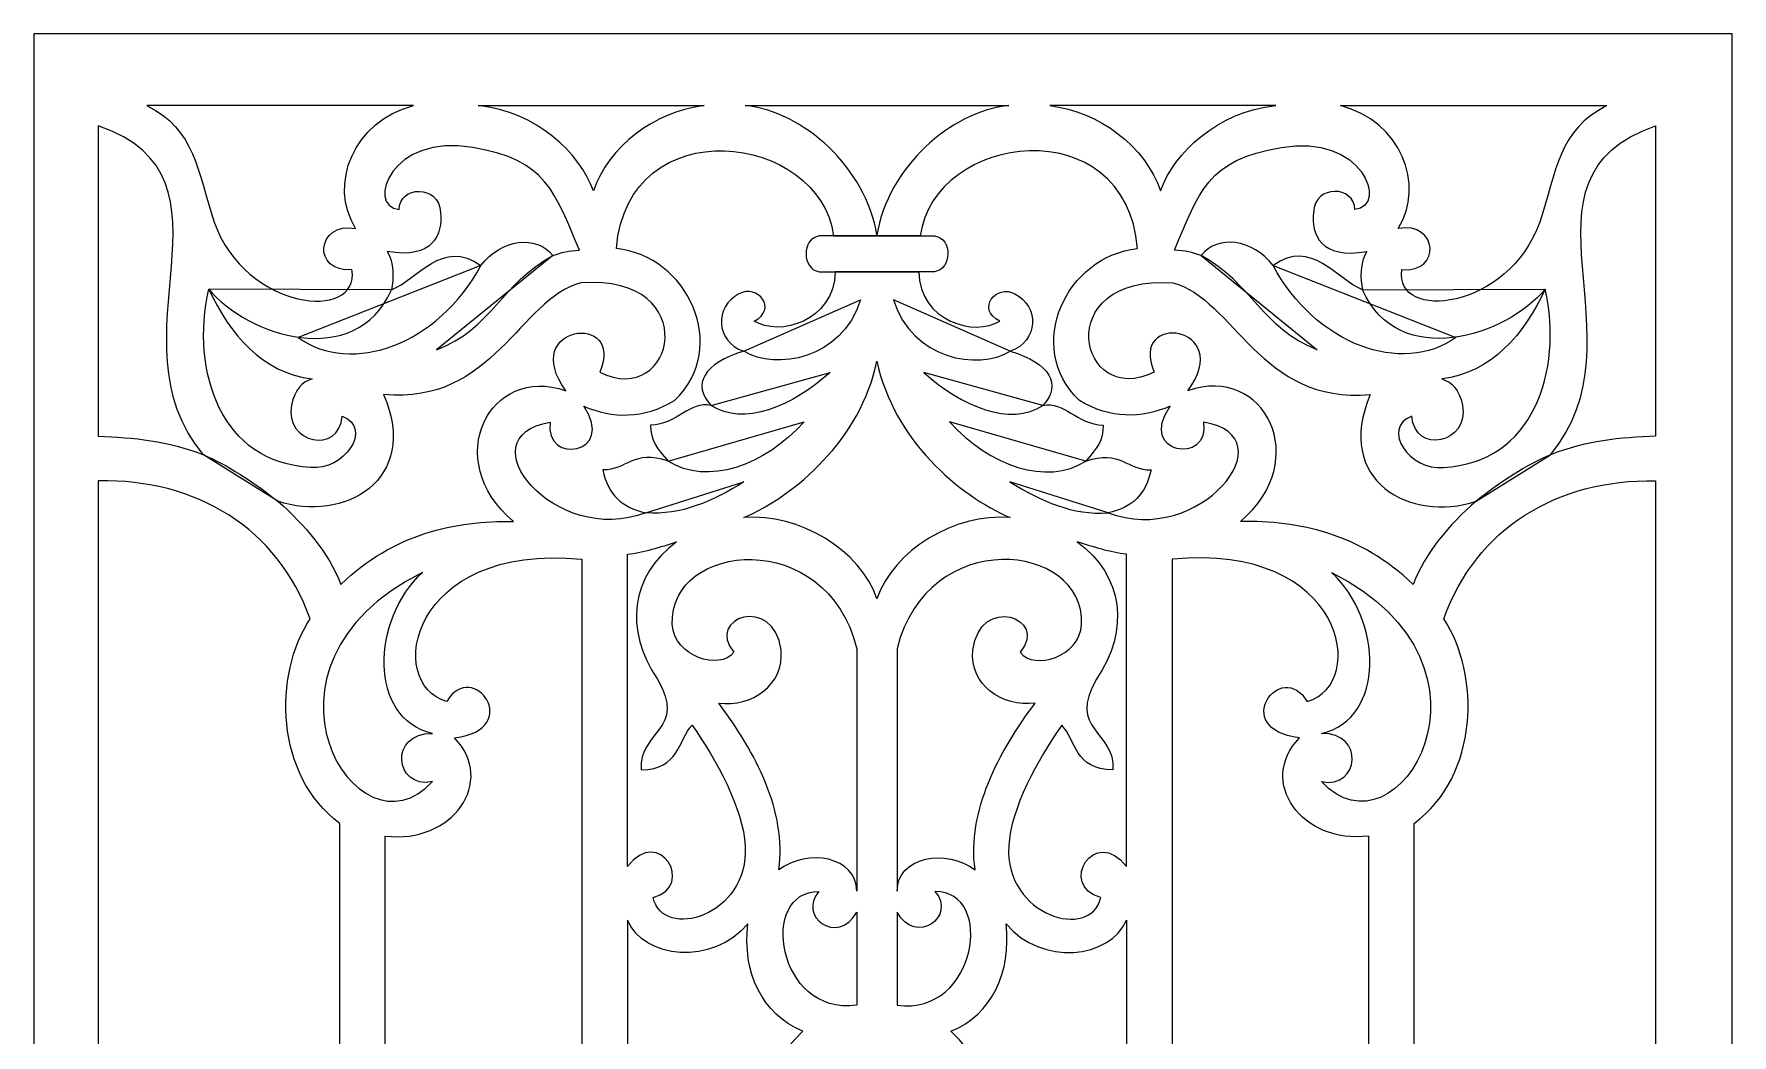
# Model space of a CAD drawing. Header units: centimetres. Extents: x 14.2 to 27.5, y -6 to 9.5.
# Drawn here: x 21.1 to 27.5, y 5.75 to 9.52 of the extents above; entities that cross this region are included whole.
import ezdxf

# ---------------------------------------------------------------- set-up
doc = ezdxf.new("R2010")
doc.units = ezdxf.units.CM
doc.header["$MEASUREMENT"] = 0
doc.layers.add('layer 1', color=7, linetype='Continuous')

msp = doc.modelspace()

# ---------------------------------------------------------------- linework, layer by layer
at = {"layer": 'layer 1', "color": 250}
for points, knots in [([(21.10271, 9.51884), (21.10271, 9.51884), (27.49999, 9.51884), (27.49999, 9.51884), (27.49999, 9.51884), (27.49999, 9.51884), (27.49999, -6.00399), (27.49999, -6.00399), (27.49999, -6.00399), (27.49999, -6.00399), (21.10271, -6.00399), (21.10271, -6.00399), (21.10271, -6.00399), (21.10271, -6.00399), (21.10271, 9.51884), (21.10271, 9.51884)], [0, 0, 0, 0, 0.2, 0.2, 0.2, 0.2, 0.4, 0.4, 0.4, 0.4, 0.6, 0.6, 0.6, 0.6, 1, 1, 1, 1]), ([(21.78182, 8.81008), (21.71762, 9.00266), (21.7113, 9.15792), (21.52844, 9.24883), (21.52844, 9.24883), (21.86142, 9.24883), (22.19983, 9.24883), (22.53279, 9.24883), (22.53279, 9.24883), (22.30501, 9.19156), (22.2117, 8.95007), (22.31446, 8.78629), (22.31446, 8.78629), (22.16475, 8.81241), (22.14995, 8.61739), (22.30081, 8.63074), (22.30081, 8.63074), (22.33129, 8.43258), (21.89883, 8.47637), (21.78182, 8.81008)], [0, 0, 0, 0, 0.1666667, 0.1666667, 0.1666667, 0.1666667, 0.3333333, 0.3333333, 0.3333333, 0.3333333, 0.5, 0.5, 0.5, 0.5, 0.6666667, 0.6666667, 0.6666667, 0.6666667, 1, 1, 1, 1]), ([(23.04807, 8.05647), (22.72175, 8.00156), (23.06671, 7.58279), (23.40781, 7.71471), (23.40781, 7.71471), (23.31787, 7.73471), (23.26692, 7.77967), (23.24593, 7.8766), (23.24593, 7.8766), (23.33387, 7.87361), (23.36185, 7.95455), (23.49175, 7.90958), (23.49175, 7.90958), (23.44879, 7.95655), (23.42681, 7.98853), (23.4258, 8.04448), (23.4258, 8.04448), (23.52873, 8.04848), (23.5717, 8.13642), (23.65364, 8.11943), (23.65364, 8.11943), (23.57969, 8.19638), (23.62666, 8.27932), (23.77656, 8.32328), (23.77656, 8.32328), (23.66762, 8.36127), (23.66762, 8.49317), (23.75856, 8.53913), (23.75856, 8.53913), (23.82852, 8.57862), (23.90747, 8.48069), (23.81552, 8.43721), (23.81552, 8.43721), (23.9092, 8.377), (24.11756, 8.43545), (24.12131, 8.62308), (24.12131, 8.62308), (24.10131, 8.62308), (24.08134, 8.62308), (24.06136, 8.62308), (24.06136, 8.62308), (23.99688, 8.63057), (23.99289, 8.74849), (24.06136, 8.75798), (24.06136, 8.75798), (24.07934, 8.75798), (24.09733, 8.75798), (24.11532, 8.75798), (24.11532, 8.75798), (24.06533, 9.14564), (23.34026, 9.24018), (23.29689, 8.70983), (23.29689, 8.70983), (23.5632, 8.6846), (23.72808, 8.33953), (23.51573, 8.13742), (23.51573, 8.13742), (23.39831, 8.06747), (23.28339, 8.06945), (23.17398, 8.11644), (23.17398, 8.11644), (23.29938, 7.93303), (23.02257, 7.89306), (23.04807, 8.05647)], [0, 0, 0, 0, 0.0588235, 0.0588235, 0.0588235, 0.0588235, 0.1176471, 0.1176471, 0.1176471, 0.1176471, 0.1764706, 0.1764706, 0.1764706, 0.1764706, 0.2352941, 0.2352941, 0.2352941, 0.2352941, 0.2941176, 0.2941176, 0.2941176, 0.2941176, 0.3529412, 0.3529412, 0.3529412, 0.3529412, 0.4117647, 0.4117647, 0.4117647, 0.4117647, 0.4705882, 0.4705882, 0.4705882, 0.4705882, 0.5294118, 0.5294118, 0.5294118, 0.5294118, 0.5882353, 0.5882353, 0.5882353, 0.5882353, 0.6470588, 0.6470588, 0.6470588, 0.6470588, 0.7058824, 0.7058824, 0.7058824, 0.7058824, 0.7647059, 0.7647059, 0.7647059, 0.7647059, 0.8235294, 0.8235294, 0.8235294, 0.8235294, 0.8823529, 0.8823529, 0.8823529, 0.8823529, 1, 1, 1, 1]), ([(22.77631, 9.24883), (22.99946, 9.22491), (23.15874, 9.07066), (23.21029, 8.92736), (23.21029, 8.92736), (23.26678, 9.09509), (23.4427, 9.22735), (23.62742, 9.24883), (23.62742, 9.24883), (23.36188, 9.24883), (23.04184, 9.24883), (22.77631, 9.24883)], [0, 0, 0, 0, 0.25, 0.25, 0.25, 0.25, 0.5, 0.5, 0.5, 0.5, 1, 1, 1, 1]), ([(23.78187, 9.24883), (23.99939, 9.22899), (24.23823, 9.01414), (24.2786, 8.7603), (24.2786, 8.7603), (24.31894, 9.01414), (24.5578, 9.22899), (24.77531, 9.24883), (24.77531, 9.24883), (24.44416, 9.24883), (24.11302, 9.24883), (23.78187, 9.24883)], [0, 0, 0, 0, 0.25, 0.25, 0.25, 0.25, 0.5, 0.5, 0.5, 0.5, 1, 1, 1, 1]), ([(25.5091, 8.05647), (25.83543, 8.00156), (25.49046, 7.58279), (25.14937, 7.71471), (25.14937, 7.71471), (25.2393, 7.73471), (25.29027, 7.77967), (25.31126, 7.8766), (25.31126, 7.8766), (25.22331, 7.87361), (25.19533, 7.95455), (25.06542, 7.90958), (25.06542, 7.90958), (25.1084, 7.95655), (25.13038, 7.98853), (25.13138, 8.04448), (25.13138, 8.04448), (25.02846, 8.04848), (24.98548, 8.13642), (24.90355, 8.11943), (24.90355, 8.11943), (24.97749, 8.19638), (24.93052, 8.27932), (24.78062, 8.32328), (24.78062, 8.32328), (24.88955, 8.36127), (24.88955, 8.49317), (24.79861, 8.53913), (24.79861, 8.53913), (24.72866, 8.57862), (24.64971, 8.48069), (24.74166, 8.43721), (24.74166, 8.43721), (24.64798, 8.377), (24.43961, 8.43545), (24.43587, 8.62308), (24.43587, 8.62308), (24.45586, 8.62308), (24.47584, 8.62308), (24.49583, 8.62308), (24.49583, 8.62308), (24.5603, 8.63057), (24.56428, 8.74849), (24.49583, 8.75798), (24.49583, 8.75798), (24.47784, 8.75798), (24.45985, 8.75798), (24.44187, 8.75798), (24.44187, 8.75798), (24.49185, 9.14564), (25.21693, 9.24018), (25.26029, 8.70983), (25.26029, 8.70983), (24.99398, 8.6846), (24.82909, 8.33953), (25.04144, 8.13742), (25.04144, 8.13742), (25.15886, 8.06747), (25.27378, 8.06945), (25.3832, 8.11644), (25.3832, 8.11644), (25.25781, 7.93303), (25.5346, 7.89306), (25.5091, 8.05647)], [0, 0, 0, 0, 0.0588235, 0.0588235, 0.0588235, 0.0588235, 0.1176471, 0.1176471, 0.1176471, 0.1176471, 0.1764706, 0.1764706, 0.1764706, 0.1764706, 0.2352941, 0.2352941, 0.2352941, 0.2352941, 0.2941176, 0.2941176, 0.2941176, 0.2941176, 0.3529412, 0.3529412, 0.3529412, 0.3529412, 0.4117647, 0.4117647, 0.4117647, 0.4117647, 0.4705882, 0.4705882, 0.4705882, 0.4705882, 0.5294118, 0.5294118, 0.5294118, 0.5294118, 0.5882353, 0.5882353, 0.5882353, 0.5882353, 0.6470588, 0.6470588, 0.6470588, 0.6470588, 0.7058824, 0.7058824, 0.7058824, 0.7058824, 0.7647059, 0.7647059, 0.7647059, 0.7647059, 0.8235294, 0.8235294, 0.8235294, 0.8235294, 0.8823529, 0.8823529, 0.8823529, 0.8823529, 1, 1, 1, 1]), ([(25.78088, 9.24883), (25.55773, 9.22491), (25.39845, 9.07066), (25.3469, 8.92736), (25.3469, 8.92736), (25.29041, 9.09509), (25.11448, 9.22735), (24.92975, 9.24883), (24.92975, 9.24883), (25.1953, 9.24883), (25.51533, 9.24883), (25.78088, 9.24883)], [0, 0, 0, 0, 0.25, 0.25, 0.25, 0.25, 0.5, 0.5, 0.5, 0.5, 1, 1, 1, 1]), ([(26.77536, 8.81008), (26.83957, 9.00266), (26.84587, 9.15792), (27.02873, 9.24883), (27.02873, 9.24883), (26.69576, 9.24883), (26.35736, 9.24883), (26.02438, 9.24883), (26.02438, 9.24883), (26.25217, 9.19156), (26.34547, 8.95007), (26.24272, 8.78629), (26.24272, 8.78629), (26.39242, 8.81241), (26.40723, 8.61739), (26.25636, 8.63074), (26.25636, 8.63074), (26.2259, 8.43258), (26.65836, 8.47637), (26.77536, 8.81008)], [0, 0, 0, 0, 0.1666667, 0.1666667, 0.1666667, 0.1666667, 0.3333333, 0.3333333, 0.3333333, 0.3333333, 0.5, 0.5, 0.5, 0.5, 0.6666667, 0.6666667, 0.6666667, 0.6666667, 1, 1, 1, 1]), ([(21.74135, 7.93344), (21.60929, 7.98513), (21.47725, 7.99842), (21.34517, 8.00338), (21.34517, 8.00338), (21.34517, 8.39973), (21.34517, 8.77605), (21.34517, 9.17242), (21.34517, 9.17242), (21.91788, 8.97641), (21.37562, 8.3698), (21.74135, 7.93344)], [0, 0, 0, 0, 0.25, 0.25, 0.25, 0.25, 0.5, 0.5, 0.5, 0.5, 1, 1, 1, 1]), ([(26.81583, 7.93344), (26.94789, 7.98513), (27.07994, 7.99842), (27.212, 8.00338), (27.212, 8.00338), (27.212, 8.39973), (27.212, 8.77605), (27.212, 9.17242), (27.212, 9.17242), (26.6393, 8.97641), (27.18155, 8.3698), (26.81583, 7.93344)], [0, 0, 0, 0, 0.25, 0.25, 0.25, 0.25, 0.5, 0.5, 0.5, 0.5, 1, 1, 1, 1]), ([(22.63431, 8.8465), (22.63005, 8.9547), (22.47698, 8.94578), (22.47824, 8.85738), (22.47824, 8.85738), (22.34928, 8.87), (22.45128, 9.14802), (22.75591, 9.09076), (22.75591, 9.09076), (23.03605, 9.04504), (23.06345, 8.92244), (23.15779, 8.7046), (23.15779, 8.7046), (23.11828, 8.70133), (23.09019, 8.69738), (23.0577, 8.68354), (23.0577, 8.68354), (22.99457, 8.76468), (22.86372, 8.74521), (22.78641, 8.64667), (22.78641, 8.64667), (22.64242, 8.74939), (22.54585, 8.59398), (22.44927, 8.55448), (22.44927, 8.55448), (22.45893, 8.59662), (22.45893, 8.6572), (22.43347, 8.69934), (22.43347, 8.69934), (22.60648, 8.66806), (22.64319, 8.76346), (22.63431, 8.8465)], [0, 0, 0, 0, 0.1111111, 0.1111111, 0.1111111, 0.1111111, 0.2222222, 0.2222222, 0.2222222, 0.2222222, 0.3333333, 0.3333333, 0.3333333, 0.3333333, 0.4444444, 0.4444444, 0.4444444, 0.4444444, 0.5555556, 0.5555556, 0.5555556, 0.5555556, 0.6666667, 0.6666667, 0.6666667, 0.6666667, 0.7777778, 0.7777778, 0.7777778, 0.7777778, 1, 1, 1, 1]), ([(25.92286, 8.8465), (25.92712, 8.9547), (26.0802, 8.94578), (26.07893, 8.85738), (26.07893, 8.85738), (26.20789, 8.87), (26.10589, 9.14802), (25.80126, 9.09076), (25.80126, 9.09076), (25.52112, 9.04504), (25.49373, 8.92244), (25.39939, 8.7046), (25.39939, 8.7046), (25.43889, 8.70133), (25.467, 8.69738), (25.49948, 8.68354), (25.49948, 8.68354), (25.5626, 8.76468), (25.69346, 8.74521), (25.77077, 8.64667), (25.77077, 8.64667), (25.91476, 8.74939), (26.01134, 8.59398), (26.10791, 8.55448), (26.10791, 8.55448), (26.09825, 8.59662), (26.09825, 8.6572), (26.1237, 8.69934), (26.1237, 8.69934), (25.9507, 8.66806), (25.91399, 8.76346), (25.92286, 8.8465)], [0, 0, 0, 0, 0.1111111, 0.1111111, 0.1111111, 0.1111111, 0.2222222, 0.2222222, 0.2222222, 0.2222222, 0.3333333, 0.3333333, 0.3333333, 0.3333333, 0.4444444, 0.4444444, 0.4444444, 0.4444444, 0.5555556, 0.5555556, 0.5555556, 0.5555556, 0.6666667, 0.6666667, 0.6666667, 0.6666667, 0.7777778, 0.7777778, 0.7777778, 0.7777778, 1, 1, 1, 1]), ([(24.11532, 8.75798), (24.11532, 8.75798), (24.44187, 8.75798), (24.44187, 8.75798), (24.44187, 8.75798), (24.44187, 8.75798), (24.11532, 8.75798), (24.11532, 8.75798)], [0, 0, 0, 0, 0.3333333, 0.3333333, 0.3333333, 0.3333333, 1, 1, 1, 1]), ([(22.78641, 8.64667), (22.62659, 8.34798), (22.29997, 8.2302), (22.09756, 8.37496), (22.09756, 8.37496), (22.09756, 8.37496), (22.78641, 8.64667), (22.78641, 8.64667)], [0, 0, 0, 0, 0.3333333, 0.3333333, 0.3333333, 0.3333333, 1, 1, 1, 1]), ([(23.0577, 8.68354), (22.8682, 8.58431), (22.8256, 8.40619), (22.61978, 8.32873), (22.61978, 8.32873), (22.61978, 8.32873), (23.0577, 8.68354), (23.0577, 8.68354)], [0, 0, 0, 0, 0.3333333, 0.3333333, 0.3333333, 0.3333333, 1, 1, 1, 1]), ([(25.49948, 8.68354), (25.68897, 8.58431), (25.73159, 8.40619), (25.9374, 8.32873), (25.9374, 8.32873), (25.9374, 8.32873), (25.49948, 8.68354), (25.49948, 8.68354)], [0, 0, 0, 0, 0.3333333, 0.3333333, 0.3333333, 0.3333333, 1, 1, 1, 1]), ([(25.77077, 8.64667), (25.93058, 8.34798), (26.25721, 8.2302), (26.45961, 8.37496), (26.45961, 8.37496), (26.45961, 8.37496), (25.77077, 8.64667), (25.77077, 8.64667)], [0, 0, 0, 0, 0.3333333, 0.3333333, 0.3333333, 0.3333333, 1, 1, 1, 1]), ([(22.90912, 7.68222), (22.6893, 7.68538), (22.45698, 7.63594), (22.25884, 7.44471), (22.25884, 7.44471), (22.21408, 7.56228), (22.12266, 7.66926), (22.02134, 7.75855), (22.02134, 7.75855), (22.26732, 7.67373), (22.55948, 7.83771), (22.41999, 8.16003), (22.41999, 8.16003), (22.83467, 8.12233), (22.93268, 8.52006), (23.16358, 8.58132), (23.16358, 8.58132), (23.63051, 8.61252), (23.51725, 8.10252), (23.23427, 8.24485), (23.23427, 8.24485), (23.33314, 8.4744), (22.92554, 8.42224), (23.10704, 8.17418), (23.10704, 8.17418), (22.81908, 8.27643), (22.63434, 7.91265), (22.90912, 7.68222)], [0, 0, 0, 0, 0.125, 0.125, 0.125, 0.125, 0.25, 0.25, 0.25, 0.25, 0.375, 0.375, 0.375, 0.375, 0.5, 0.5, 0.5, 0.5, 0.625, 0.625, 0.625, 0.625, 0.75, 0.75, 0.75, 0.75, 1, 1, 1, 1]), ([(24.12131, 8.62308), (24.12131, 8.62308), (24.43587, 8.62308), (24.43587, 8.62308), (24.43587, 8.62308), (24.43587, 8.62308), (24.12131, 8.62308), (24.12131, 8.62308)], [0, 0, 0, 0, 0.3333333, 0.3333333, 0.3333333, 0.3333333, 1, 1, 1, 1]), ([(25.64805, 7.68222), (25.86788, 7.68538), (26.10019, 7.63594), (26.29834, 7.44471), (26.29834, 7.44471), (26.34311, 7.56228), (26.43453, 7.66926), (26.53584, 7.75855), (26.53584, 7.75855), (26.28987, 7.67373), (25.99769, 7.83771), (26.13718, 8.16003), (26.13718, 8.16003), (25.72251, 8.12233), (25.62449, 8.52006), (25.3936, 8.58132), (25.3936, 8.58132), (24.92668, 8.61252), (25.03992, 8.10252), (25.3229, 8.24485), (25.3229, 8.24485), (25.22403, 8.4744), (25.63164, 8.42224), (25.45013, 8.17418), (25.45013, 8.17418), (25.73811, 8.27643), (25.92283, 7.91265), (25.64805, 7.68222)], [0, 0, 0, 0, 0.125, 0.125, 0.125, 0.125, 0.25, 0.25, 0.25, 0.25, 0.375, 0.375, 0.375, 0.375, 0.5, 0.5, 0.5, 0.5, 0.625, 0.625, 0.625, 0.625, 0.75, 0.75, 0.75, 0.75, 1, 1, 1, 1]), ([(21.76128, 8.55764), (21.69118, 8.24525), (21.80959, 7.9009), (22.14479, 7.88579), (22.14479, 7.88579), (22.26865, 7.86994), (22.38261, 8.03244), (22.2637, 8.07902), (22.2637, 8.07902), (22.2532, 7.93258), (22.04545, 7.97576), (22.07243, 8.12065), (22.07243, 8.12065), (22.08679, 8.1801), (22.1101, 8.20613), (22.15073, 8.21874), (22.15073, 8.21874), (21.96418, 8.24153), (21.83883, 8.3882), (21.76128, 8.55764)], [0, 0, 0, 0, 0.1666667, 0.1666667, 0.1666667, 0.1666667, 0.3333333, 0.3333333, 0.3333333, 0.3333333, 0.5, 0.5, 0.5, 0.5, 0.6666667, 0.6666667, 0.6666667, 0.6666667, 1, 1, 1, 1]), ([(22.44927, 8.55448), (22.31378, 8.24955), (21.90584, 8.37935), (21.76128, 8.55764), (21.76128, 8.55764), (21.76128, 8.55764), (22.44927, 8.55448), (22.44927, 8.55448)], [0, 0, 0, 0, 0.3333333, 0.3333333, 0.3333333, 0.3333333, 1, 1, 1, 1]), ([(23.77656, 8.32328), (23.89843, 8.25098), (24.14478, 8.29045), (24.21666, 8.5167), (24.21666, 8.5167), (24.21666, 8.5167), (23.77656, 8.32328), (23.77656, 8.32328)], [0, 0, 0, 0, 0.3333333, 0.3333333, 0.3333333, 0.3333333, 1, 1, 1, 1]), ([(24.78062, 8.32328), (24.65875, 8.25098), (24.4124, 8.29045), (24.34052, 8.5167), (24.34052, 8.5167), (24.34052, 8.5167), (24.78062, 8.32328), (24.78062, 8.32328)], [0, 0, 0, 0, 0.3333333, 0.3333333, 0.3333333, 0.3333333, 1, 1, 1, 1]), ([(26.10791, 8.55448), (26.2434, 8.24955), (26.65133, 8.37935), (26.79589, 8.55764), (26.79589, 8.55764), (26.79589, 8.55764), (26.10791, 8.55448), (26.10791, 8.55448)], [0, 0, 0, 0, 0.3333333, 0.3333333, 0.3333333, 0.3333333, 1, 1, 1, 1]), ([(26.79589, 8.55764), (26.866, 8.24525), (26.74759, 7.9009), (26.4124, 7.88579), (26.4124, 7.88579), (26.28853, 7.86994), (26.17457, 8.03244), (26.29349, 8.07902), (26.29349, 8.07902), (26.30398, 7.93258), (26.51174, 7.97576), (26.48477, 8.12065), (26.48477, 8.12065), (26.47038, 8.1801), (26.44708, 8.20613), (26.40645, 8.21874), (26.40645, 8.21874), (26.59299, 8.24153), (26.71836, 8.3882), (26.79589, 8.55764)], [0, 0, 0, 0, 0.1666667, 0.1666667, 0.1666667, 0.1666667, 0.3333333, 0.3333333, 0.3333333, 0.3333333, 0.5, 0.5, 0.5, 0.5, 0.6666667, 0.6666667, 0.6666667, 0.6666667, 1, 1, 1, 1]), ([(24.2786, 8.28565), (24.21613, 7.98943), (23.96944, 7.77921), (23.77699, 7.69646), (23.77699, 7.69646), (23.98537, 7.7144), (24.21756, 7.57278), (24.2786, 7.38992), (24.2786, 7.38992), (24.33961, 7.57278), (24.57182, 7.7144), (24.7802, 7.69646), (24.7802, 7.69646), (24.58774, 7.77921), (24.34106, 7.98943), (24.2786, 8.28565)], [0, 0, 0, 0, 0.2, 0.2, 0.2, 0.2, 0.4, 0.4, 0.4, 0.4, 0.6, 0.6, 0.6, 0.6, 1, 1, 1, 1]), ([(23.65364, 8.11943), (23.77331, 8.03735), (23.96201, 8.11675), (24.10195, 8.24315), (24.10195, 8.24315), (24.10195, 8.24315), (23.65364, 8.11943), (23.65364, 8.11943)], [0, 0, 0, 0, 0.3333333, 0.3333333, 0.3333333, 0.3333333, 1, 1, 1, 1]), ([(24.90355, 8.11943), (24.78387, 8.03735), (24.59519, 8.11675), (24.45524, 8.24315), (24.45524, 8.24315), (24.45524, 8.24315), (24.90355, 8.11943), (24.90355, 8.11943)], [0, 0, 0, 0, 0.3333333, 0.3333333, 0.3333333, 0.3333333, 1, 1, 1, 1]), ([(23.49175, 7.90958), (23.6394, 7.81477), (23.85468, 7.89095), (24.00487, 8.05784), (24.00487, 8.05784), (24.00487, 8.05784), (23.49175, 7.90958), (23.49175, 7.90958)], [0, 0, 0, 0, 0.3333333, 0.3333333, 0.3333333, 0.3333333, 1, 1, 1, 1]), ([(25.06542, 7.90958), (24.91778, 7.81477), (24.70251, 7.89095), (24.55231, 8.05784), (24.55231, 8.05784), (24.55231, 8.05784), (25.06542, 7.90958), (25.06542, 7.90958)], [0, 0, 0, 0, 0.3333333, 0.3333333, 0.3333333, 0.3333333, 1, 1, 1, 1]), ([(22.02134, 7.75855), (21.92454, 7.83422), (21.83074, 7.89482), (21.74135, 7.93344), (21.74135, 7.93344), (21.74135, 7.93344), (22.02134, 7.75855), (22.02134, 7.75855)], [0, 0, 0, 0, 0.3333333, 0.3333333, 0.3333333, 0.3333333, 1, 1, 1, 1]), ([(26.53584, 7.75855), (26.63265, 7.83422), (26.72643, 7.89482), (26.81583, 7.93344), (26.81583, 7.93344), (26.81583, 7.93344), (26.53584, 7.75855), (26.53584, 7.75855)], [0, 0, 0, 0, 0.3333333, 0.3333333, 0.3333333, 0.3333333, 1, 1, 1, 1]), ([(21.34517, 7.83549), (21.71883, 7.84045), (22.02016, 7.65651), (22.1433, 7.3155), (22.1433, 7.3155), (22.00438, 7.10492), (22.0098, 6.7256), (22.25509, 6.54367), (22.25509, 6.54367), (22.25508, 5.4211), (22.25508, 4.2635), (22.25509, 3.14093), (22.25509, 3.14093), (22.0278, 3.41258), (21.66905, 3.55634), (21.34517, 3.58812), (21.34517, 3.58812), (21.34517, 4.9986), (21.34517, 6.425), (21.34517, 7.83549)], [0, 0, 0, 0, 0.1666667, 0.1666667, 0.1666667, 0.1666667, 0.3333333, 0.3333333, 0.3333333, 0.3333333, 0.5, 0.5, 0.5, 0.5, 0.6666667, 0.6666667, 0.6666667, 0.6666667, 1, 1, 1, 1]), ([(23.40781, 7.71471), (23.53934, 7.70383), (23.66032, 7.75843), (23.77764, 7.8306), (23.77764, 7.8306), (23.77764, 7.8306), (23.40781, 7.71471), (23.40781, 7.71471)], [0, 0, 0, 0, 0.3333333, 0.3333333, 0.3333333, 0.3333333, 1, 1, 1, 1]), ([(25.14937, 7.71471), (25.01784, 7.70383), (24.89685, 7.75843), (24.77954, 7.8306), (24.77954, 7.8306), (24.77954, 7.8306), (25.14937, 7.71471), (25.14937, 7.71471)], [0, 0, 0, 0, 0.3333333, 0.3333333, 0.3333333, 0.3333333, 1, 1, 1, 1]), ([(27.212, 7.83549), (26.83835, 7.84045), (26.53701, 7.65651), (26.41388, 7.3155), (26.41388, 7.3155), (26.55281, 7.10492), (26.54739, 6.7256), (26.3021, 6.54367), (26.3021, 6.54367), (26.3021, 5.4211), (26.3021, 4.2635), (26.3021, 3.14093), (26.3021, 3.14093), (26.52937, 3.41258), (26.88813, 3.55634), (27.212, 3.58812), (27.212, 3.58812), (27.212, 4.9986), (27.212, 6.425), (27.212, 7.83549)], [0, 0, 0, 0, 0.1666667, 0.1666667, 0.1666667, 0.1666667, 0.3333333, 0.3333333, 0.3333333, 0.3333333, 0.5, 0.5, 0.5, 0.5, 0.6666667, 0.6666667, 0.6666667, 0.6666667, 1, 1, 1, 1]), ([(23.90916, 6.3694), (24.01684, 6.45007), (24.20255, 6.42087), (24.20255, 6.28852), (24.20255, 6.28852), (24.20255, 6.59318), (24.20255, 6.89786), (24.20255, 7.20253), (24.20255, 7.20253), (24.08999, 7.66416), (23.49597, 7.60641), (23.50743, 7.29421), (23.50743, 7.29421), (23.51605, 7.17062), (23.68593, 7.1194), (23.73929, 7.18905), (23.73929, 7.18905), (23.62873, 7.31896), (23.89116, 7.40793), (23.91725, 7.19715), (23.91725, 7.19715), (23.93119, 7.06592), (23.80627, 6.98144), (23.68268, 6.99763), (23.68268, 6.99763), (23.82109, 6.81158), (23.93882, 6.59049), (23.90916, 6.3694)], [0, 0, 0, 0, 0.125, 0.125, 0.125, 0.125, 0.25, 0.25, 0.25, 0.25, 0.375, 0.375, 0.375, 0.375, 0.5, 0.5, 0.5, 0.5, 0.625, 0.625, 0.625, 0.625, 0.75, 0.75, 0.75, 0.75, 1, 1, 1, 1]), ([(24.64802, 6.3694), (24.54033, 6.45007), (24.35463, 6.42087), (24.35463, 6.28852), (24.35463, 6.28852), (24.35463, 6.59318), (24.35463, 6.89786), (24.35463, 7.20253), (24.35463, 7.20253), (24.46719, 7.66416), (25.06121, 7.60641), (25.04976, 7.29421), (25.04976, 7.29421), (25.04112, 7.17062), (24.87126, 7.1194), (24.81788, 7.18905), (24.81788, 7.18905), (24.92846, 7.31896), (24.66601, 7.40793), (24.63993, 7.19715), (24.63993, 7.19715), (24.62598, 7.06592), (24.75091, 6.98144), (24.8745, 6.99763), (24.8745, 6.99763), (24.73609, 6.81158), (24.61835, 6.59049), (24.64802, 6.3694)], [0, 0, 0, 0, 0.125, 0.125, 0.125, 0.125, 0.25, 0.25, 0.25, 0.25, 0.375, 0.375, 0.375, 0.375, 0.5, 0.5, 0.5, 0.5, 0.625, 0.625, 0.625, 0.625, 0.75, 0.75, 0.75, 0.75, 1, 1, 1, 1]), ([(23.16686, 4.60672), (23.16686, 5.5734), (23.16686, 6.57299), (23.16686, 7.53966), (23.16686, 7.53966), (22.51484, 7.60281), (22.42446, 7.06817), (22.65784, 7.00344), (22.65784, 7.00344), (22.7554, 7.16817), (22.95376, 6.89989), (22.68686, 6.86626), (22.68686, 6.86626), (22.84652, 6.70272), (22.67833, 6.46419), (22.42604, 6.49648), (22.42604, 6.49648), (22.42604, 5.34232), (22.42604, 4.17218), (22.42604, 3.01802), (22.42604, 3.01802), (22.50823, 3.09736), (22.64263, 3.15886), (22.76852, 3.16575), (22.76852, 3.16575), (22.53834, 3.51044), (22.66878, 4.03052), (23.14447, 4.23037), (23.14447, 4.23037), (23.22591, 4.26714), (23.27643, 4.37263), (23.24488, 4.4158), (23.24488, 4.4158), (23.09736, 4.28867), (22.96372, 4.53774), (23.16686, 4.60672)], [0, 0, 0, 0, 0.1, 0.1, 0.1, 0.1, 0.2, 0.2, 0.2, 0.2, 0.3, 0.3, 0.3, 0.3, 0.4, 0.4, 0.4, 0.4, 0.5, 0.5, 0.5, 0.5, 0.6, 0.6, 0.6, 0.6, 0.7, 0.7, 0.7, 0.7, 0.8, 0.8, 0.8, 0.8, 1, 1, 1, 1]), ([(23.33889, 6.3821), (23.45744, 6.53797), (23.59773, 6.30979), (23.43538, 6.26477), (23.43538, 6.26477), (23.47146, 6.10097), (23.79688, 6.19289), (23.78227, 6.45932), (23.78227, 6.45932), (23.77462, 6.59912), (23.67374, 6.78393), (23.58237, 6.91471), (23.58237, 6.91471), (23.52854, 6.85867), (23.53395, 6.74576), (23.39004, 6.7466), (23.39004, 6.7466), (23.37919, 6.89185), (23.56521, 6.89725), (23.45133, 7.08753), (23.45133, 7.08753), (23.32598, 7.27322), (23.34977, 7.47846), (23.52384, 7.60489), (23.52384, 7.60489), (23.46219, 7.58635), (23.40056, 7.56459), (23.33889, 7.55896), (23.33889, 7.55896), (23.33889, 7.16345), (23.33889, 6.77761), (23.33889, 6.3821)], [0, 0, 0, 0, 0.1111111, 0.1111111, 0.1111111, 0.1111111, 0.2222222, 0.2222222, 0.2222222, 0.2222222, 0.3333333, 0.3333333, 0.3333333, 0.3333333, 0.4444444, 0.4444444, 0.4444444, 0.4444444, 0.5555556, 0.5555556, 0.5555556, 0.5555556, 0.6666667, 0.6666667, 0.6666667, 0.6666667, 0.7777778, 0.7777778, 0.7777778, 0.7777778, 1, 1, 1, 1]), ([(25.21829, 6.3821), (25.09974, 6.53797), (24.95945, 6.30979), (25.12181, 6.26477), (25.12181, 6.26477), (25.08572, 6.10097), (24.7603, 6.19289), (24.7749, 6.45932), (24.7749, 6.45932), (24.78258, 6.59912), (24.88345, 6.78393), (24.97483, 6.91471), (24.97483, 6.91471), (25.02865, 6.85867), (25.02324, 6.74576), (25.16714, 6.7466), (25.16714, 6.7466), (25.178, 6.89185), (24.99196, 6.89725), (25.10585, 7.08753), (25.10585, 7.08753), (25.23119, 7.27322), (25.20742, 7.47846), (25.03333, 7.60489), (25.03333, 7.60489), (25.09498, 7.58635), (25.15663, 7.56459), (25.21829, 7.55896), (25.21829, 7.55896), (25.21829, 7.16345), (25.21829, 6.77761), (25.21829, 6.3821)], [0, 0, 0, 0, 0.1111111, 0.1111111, 0.1111111, 0.1111111, 0.2222222, 0.2222222, 0.2222222, 0.2222222, 0.3333333, 0.3333333, 0.3333333, 0.3333333, 0.4444444, 0.4444444, 0.4444444, 0.4444444, 0.5555556, 0.5555556, 0.5555556, 0.5555556, 0.6666667, 0.6666667, 0.6666667, 0.6666667, 0.7777778, 0.7777778, 0.7777778, 0.7777778, 1, 1, 1, 1]), ([(25.39033, 4.60672), (25.39033, 5.5734), (25.39033, 6.57299), (25.39033, 7.53966), (25.39033, 7.53966), (26.04233, 7.60281), (26.13273, 7.06817), (25.89934, 7.00344), (25.89934, 7.00344), (25.80177, 7.16817), (25.60343, 6.89989), (25.87032, 6.86626), (25.87032, 6.86626), (25.71067, 6.70272), (25.87885, 6.46419), (26.13114, 6.49648), (26.13114, 6.49648), (26.13114, 5.34232), (26.13114, 4.17218), (26.13114, 3.01802), (26.13114, 3.01802), (26.04895, 3.09736), (25.91455, 3.15886), (25.78866, 3.16575), (25.78866, 3.16575), (26.01883, 3.51044), (25.8884, 4.03052), (25.4127, 4.23037), (25.4127, 4.23037), (25.33127, 4.26714), (25.28075, 4.37263), (25.3123, 4.4158), (25.3123, 4.4158), (25.45983, 4.28867), (25.59347, 4.53774), (25.39033, 4.60672)], [0, 0, 0, 0, 0.1, 0.1, 0.1, 0.1, 0.2, 0.2, 0.2, 0.2, 0.3, 0.3, 0.3, 0.3, 0.4, 0.4, 0.4, 0.4, 0.5, 0.5, 0.5, 0.5, 0.6, 0.6, 0.6, 0.6, 0.7, 0.7, 0.7, 0.7, 0.8, 0.8, 0.8, 0.8, 1, 1, 1, 1]), ([(22.60409, 6.88257), (22.44029, 6.88927), (22.45859, 6.67216), (22.60409, 6.70154), (22.60409, 6.70154), (22.32013, 6.3896), (21.86125, 7.13805), (22.56613, 7.48989), (22.56613, 7.48989), (22.37439, 7.31299), (22.36078, 6.93975), (22.60409, 6.88257)], [0, 0, 0, 0, 0.25, 0.25, 0.25, 0.25, 0.5, 0.5, 0.5, 0.5, 1, 1, 1, 1]), ([(25.95309, 6.88257), (26.11689, 6.88927), (26.0986, 6.67216), (25.95309, 6.70154), (25.95309, 6.70154), (26.23705, 6.3896), (26.69594, 7.13805), (25.99104, 7.48989), (25.99104, 7.48989), (26.18278, 7.31299), (26.19641, 6.93975), (25.95309, 6.88257)], [0, 0, 0, 0, 0.25, 0.25, 0.25, 0.25, 0.5, 0.5, 0.5, 0.5, 1, 1, 1, 1]), ([(24.20255, 5.85872), (24.20255, 5.97237), (24.20255, 6.09609), (24.20255, 6.20973), (24.20255, 6.20973), (24.13047, 6.07995), (23.97797, 6.19553), (24.06008, 6.28699), (24.06008, 6.28699), (23.83306, 6.29168), (23.90034, 5.8191), (24.20255, 5.85872)], [0, 0, 0, 0, 0.25, 0.25, 0.25, 0.25, 0.5, 0.5, 0.5, 0.5, 1, 1, 1, 1]), ([(24.35463, 5.85872), (24.35463, 5.97237), (24.35463, 6.09609), (24.35463, 6.20973), (24.35463, 6.20973), (24.42671, 6.07995), (24.57921, 6.19553), (24.4971, 6.28699), (24.4971, 6.28699), (24.72413, 6.29168), (24.65684, 5.8191), (24.35463, 5.85872)], [0, 0, 0, 0, 0.25, 0.25, 0.25, 0.25, 0.5, 0.5, 0.5, 0.5, 1, 1, 1, 1]), ([(24.06915, 4.53187), (23.96822, 4.37919), (23.83539, 4.2709), (23.68361, 4.17717), (23.68361, 4.17717), (23.58537, 4.22847), (23.459, 4.23726), (23.33889, 4.21084), (23.33889, 4.21084), (23.46988, 4.33551), (23.44396, 4.51538), (23.33889, 4.57688), (23.33889, 4.57688), (23.33889, 5.11122), (23.33889, 5.64555), (23.33889, 6.17987), (23.33889, 6.17987), (23.39725, 6.03501), (23.66043, 6.00498), (23.79217, 6.16603), (23.79217, 6.16603), (23.77115, 5.98251), (23.8449, 5.82594), (23.9999, 5.76095), (23.9999, 5.76095), (23.66231, 5.44561), (23.66809, 4.75722), (24.06915, 4.53187)], [0, 0, 0, 0, 0.125, 0.125, 0.125, 0.125, 0.25, 0.25, 0.25, 0.25, 0.375, 0.375, 0.375, 0.375, 0.5, 0.5, 0.5, 0.5, 0.625, 0.625, 0.625, 0.625, 0.75, 0.75, 0.75, 0.75, 1, 1, 1, 1]), ([(24.48804, 4.53187), (24.58897, 4.37919), (24.72178, 4.2709), (24.87356, 4.17717), (24.87356, 4.17717), (24.97182, 4.22847), (25.09819, 4.23726), (25.21829, 4.21084), (25.21829, 4.21084), (25.0873, 4.33551), (25.11323, 4.51538), (25.21829, 4.57688), (25.21829, 4.57688), (25.21829, 5.11122), (25.21829, 5.64555), (25.21829, 6.17987), (25.21829, 6.17987), (25.15994, 6.03501), (24.89675, 6.00498), (24.76502, 6.16603), (24.76502, 6.16603), (24.78602, 5.98251), (24.71227, 5.82594), (24.55729, 5.76095), (24.55729, 5.76095), (24.89487, 5.44561), (24.88909, 4.75722), (24.48804, 4.53187)], [0, 0, 0, 0, 0.125, 0.125, 0.125, 0.125, 0.25, 0.25, 0.25, 0.25, 0.375, 0.375, 0.375, 0.375, 0.5, 0.5, 0.5, 0.5, 0.625, 0.625, 0.625, 0.625, 0.75, 0.75, 0.75, 0.75, 1, 1, 1, 1])]:
    msp.add_open_spline(points, degree=3, knots=knots, dxfattribs=at)

doc.saveas('drawing.dxf')
